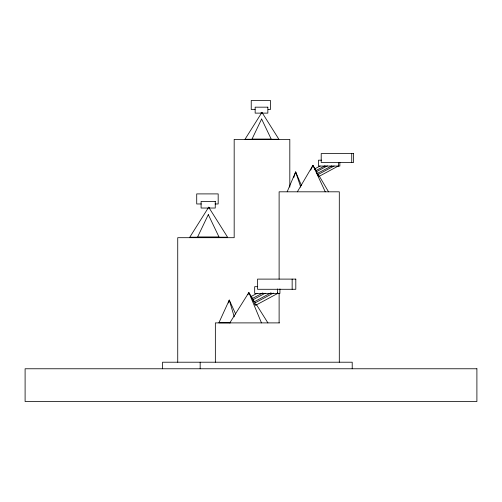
<?xml version="1.0" encoding="UTF-8"?>
<svg xmlns="http://www.w3.org/2000/svg" width="502" height="502" viewBox="0 0 502 502"><rect width="100%" height="100%" fill="white"/><g stroke="black" fill="none" stroke-linecap="round" stroke-linejoin="round"><path stroke-width="0.75" d="M228.404 302.995L229.27 300.058L235.67 314.07M320.113 166.03L314.81 168.854L315.739 170.667L325.064 165.767M315.783 170.699L314.854 168.885M331.828 165.88L317.195 173.479L316.342 171.753L327.398 165.867M317.314 173.604L316.342 171.753M338.467 165.917L318.839 176.497L318.626 176.221L317.866 174.646L334.119 165.993M318.839 176.497L318.682 176.033M293.695 177.764L295.653 171.872L301.583 185.784M247.957 294.718L248.854 292.547L253.41 299.807M287.188 191.745L295.653 171.872L300.742 187.171M310.675 170.197L312.947 165.315L316.844 171.941M297.353 191.814L312.947 165.315L325.283 191.814M229.797 322.893L248.854 292.547L261.473 322.893M257.018 293.35L250.969 296.6L252.004 298.677L262.828 292.936M252.073 298.715L251.86 297.931M265.119 293.25L252.701 299.92L253.504 301.727L253.805 302.035L271.055 292.773M253.805 302.035L253.454 300.98M273.333 293.08L254.432 303.233L255.085 304.821L255.537 305.348L277.813 293.381L277.713 292.854M255.079 109.486L251.232 109.486L251.232 100.463L270.459 100.463L270.459 109.486L268.15 109.486M321.594 160.188L318.494 160.188L318.494 166.055L339.86 166.055L339.86 162.391M201.315 203.969L196.715 203.969L196.715 193.904L218.175 193.904L218.175 203.969L215.113 203.969M257.714 286.68L254.671 286.68L254.671 293.394L279.928 293.394L279.928 288.92M230.512 322.811L218.885 322.811L229.27 300.058L234.227 316.844M279.432 322.893L215.352 322.893L215.352 362.212M277.813 293.381L277.361 292.854M252.701 299.92L253.309 300.704M317.866 174.646L318.575 175.807M254.238 301.125L255.487 303.101M256.315 304.419L267.911 322.893M317.622 173.265L318.406 174.589M319.184 175.913L328.54 191.814M255.035 304.017L255.323 304.563M352.209 368.769L352.209 362.212L162.548 362.212L162.548 368.769M351.733 153.574L351.733 162.466M339.302 362.212L339.302 191.814L279.118 191.814L279.118 279.2M338.637 162.391L338.637 166.055M292.151 279.106L292.151 289.284M289.811 187.12L289.811 139.38L234.177 139.38L234.177 237.691L177.733 237.691L177.733 362.212M279.118 293.243L279.118 322.893M277.512 288.92L277.512 293.394M200.166 362.212L200.166 368.769M209.704 207.495A1.186 1.048 0 0 1 209.516 207.715M261.203 112.837A1.06 0.935 0 0 1 261.034 112.643M208.305 214.624L197.531 237.126L219.079 237.126L208.305 214.624M261.611 119.03L251.96 139.192L271.268 139.192L261.611 119.03M261.95 112.373L245.014 139.255L278.886 139.255L261.95 112.373M208.681 207.194L189.781 237.201L227.582 237.201L208.681 207.194M267.842 107.171L255.154 107.171L255.154 113.126L267.842 113.126L267.842 107.171M353.584 153.574L321.211 153.574L321.211 162.466L353.584 162.466L353.584 153.574M215.258 201.39L201.095 201.39L201.095 208.035L215.258 208.035L215.258 201.39M295.803 279.106L257.539 279.106L257.539 289.284L295.803 289.284L295.803 279.106M476.9 368.769L25.1 368.769L25.1 401.537L476.9 401.537L476.9 368.769"/></g></svg>
